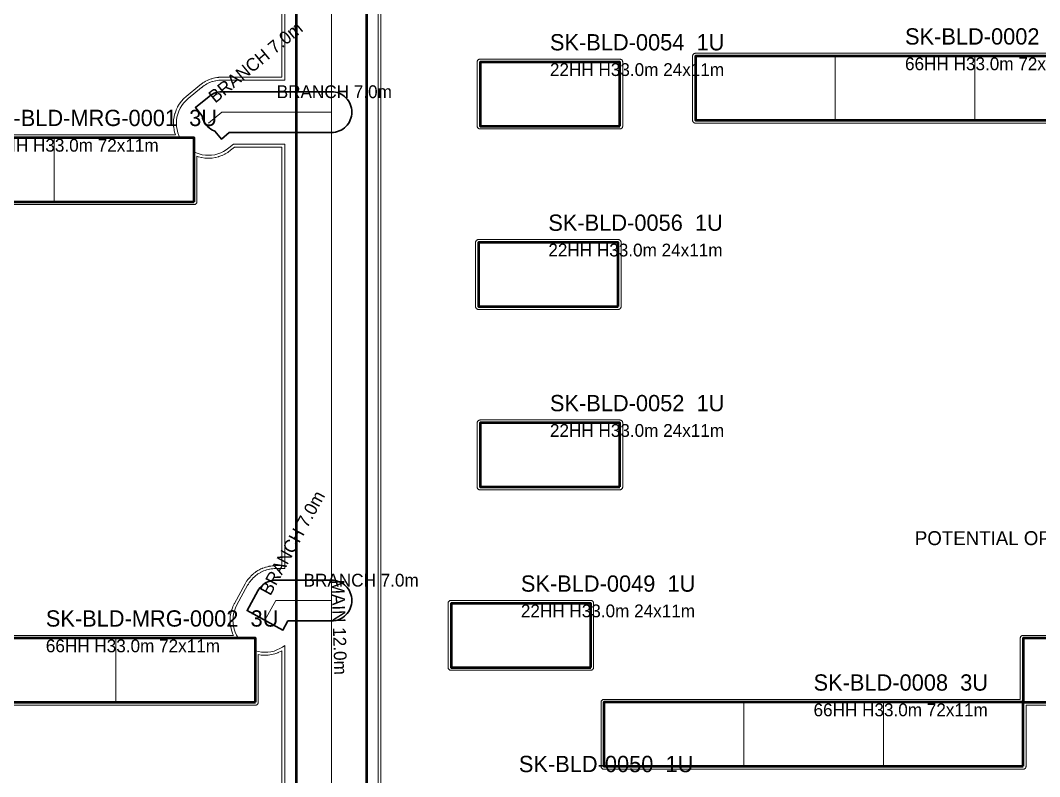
# Model space of a CAD drawing. Header units: metres. Extents: x 10 to 560, y 290 to 670.
# Drawn here: x 55 to 142.5, y 430.1 to 495.1 of the extents above; entities that cross this region are included whole.
import ezdxf

# ---------------------------------------------------------------- set-up
doc = ezdxf.new("R2010")
doc.units = ezdxf.units.M
for name, color, linetype, lineweight in [('A-BUILDING-LABEL', 7, 'CONTINUOUS', 18), ('A-BUILDING-OUTLINE', 7, 'CONTINUOUS', 50), ('A-UNIT-LINE', 4, 'CONTINUOUS', 18), ('C-ROAD-BRANCH', 2, 'CONTINUOUS', 35), ('C-ROAD-CENTER', 8, 'CONTINUOUS', 18), ('C-ROAD-LABEL', 2, 'CONTINUOUS', 18), ('C-ROAD-MAIN', 30, 'CONTINUOUS', 50), ('C-SIDEWALK', 8, 'CONTINUOUS', 18), ('L-OPEN-SPACE', 8, 'CONTINUOUS', 13)]:
    doc.layers.add(name, color=color, linetype=linetype, lineweight=lineweight)

msp = doc.modelspace()

# ---------------------------------------------------------------- linework, layer by layer
at = {"layer": 'A-BUILDING-OUTLINE'}
for points in [[(148.947, 486.5), (148.947, 492), (112.947, 492), (112.947, 486.5)], [(106.447, 486), (106.447, 491.5), (94.447, 491.5), (94.447, 486)], [(69.879, 479.5), (69.879, 485), (33.879, 485), (33.879, 479.5)], [(106.311, 470.5), (106.311, 476), (94.311, 476), (94.311, 470.5)], [(106.447, 455), (106.447, 460.5), (94.447, 460.5), (94.447, 455)], [(103.951, 439.5), (103.951, 445), (91.951, 445), (91.951, 439.5)], [(75.15, 436.5), (75.15, 442), (39.15, 442), (39.15, 436.5)], [(177.09, 436.5), (177.09, 442), (141.09, 442), (141.09, 436.5)], [(141.09, 431), (141.09, 436.5), (105.09, 436.5), (105.09, 431)]]:
    msp.add_lwpolyline(points, close=True, dxfattribs=at)
at = {"layer": 'A-UNIT-LINE'}
for points in [[(124.947, 486.5), (124.947, 492)], [(136.947, 486.5), (136.947, 492)], [(57.879, 479.5), (57.879, 485)], [(63.15, 436.5), (63.15, 442)], [(117.09, 431), (117.09, 436.5)], [(129.09, 431), (129.09, 436.5)]]:
    msp.add_lwpolyline(points, dxfattribs=at)
at = {"layer": 'C-ROAD-BRANCH'}
for points in [[(71.457, 488.743), (71.612, 488.817), (71.774, 488.874), (71.94, 488.916), (72.11, 488.941), (72.282, 488.95), (81.682, 488.95), (81.853, 488.941), (82.023, 488.916), (82.19, 488.874), (82.351, 488.817), (82.507, 488.743), (82.654, 488.655), (82.792, 488.553), (82.919, 488.437), (83.034, 488.31), (83.137, 488.172), (83.225, 488.025), (83.298, 487.869), (83.356, 487.708), (83.398, 487.541), (83.423, 487.371), (83.432, 487.2), (83.423, 487.028), (83.398, 486.858), (83.356, 486.692), (83.298, 486.53), (83.225, 486.375), (83.137, 486.228), (83.034, 486.09), (82.919, 485.962), (82.792, 485.847), (82.654, 485.745), (82.507, 485.656), (82.351, 485.583), (82.19, 485.525), (82.023, 485.483), (81.853, 485.458), (81.682, 485.45), (72.911, 485.45), (72.23, 484.888), (71.675, 485.561), (71.612, 485.583), (71.457, 485.656), (71.31, 485.745), (71.172, 485.847), (71.044, 485.962), (70.929, 486.09), (70.827, 486.228), (70.738, 486.375), (70.665, 486.53), (70.607, 486.692), (70.565, 486.858), (70.557, 486.915), (70.002, 487.587), (71.168, 488.549), (71.168, 488.549), (71.172, 488.553), (71.31, 488.655)], [(75.662, 446.475), (75.79, 446.591), (75.928, 446.693), (76.075, 446.781), (76.23, 446.855), (76.392, 446.913), (76.558, 446.954), (76.728, 446.98), (76.9, 446.988), (81.682, 446.988), (81.853, 446.98), (82.023, 446.954), (82.19, 446.913), (82.351, 446.855), (82.507, 446.781), (82.654, 446.693), (82.792, 446.591), (82.919, 446.475), (83.034, 446.348), (83.137, 446.21), (83.225, 446.063), (83.298, 445.908), (83.356, 445.746), (83.398, 445.579), (83.423, 445.409), (83.432, 445.238), (83.423, 445.066), (83.398, 444.897), (83.356, 444.73), (83.298, 444.568), (83.225, 444.413), (83.137, 444.266), (83.034, 444.128), (82.919, 444.001), (82.792, 443.885), (82.654, 443.783), (82.507, 443.695), (82.351, 443.621), (82.19, 443.563), (82.023, 443.522), (81.853, 443.496), (81.682, 443.488), (77.938, 443.488), (77.511, 442.705), (74.439, 444.382), (75.364, 446.076), (75.364, 446.076), (75.445, 446.21), (75.547, 446.348)]]:
    msp.add_lwpolyline(points, close=True, dxfattribs=at)
at = {"layer": 'C-ROAD-CENTER'}
for points in [[(85.471, 384.679), (83.799, 395.411), (81.682, 409.007), (81.682, 445.238), (81.682, 451.665), (81.682, 487.2), (81.682, 507.244)], [(72.282, 487.2), (71.116, 486.237)], [(81.682, 487.2), (72.282, 487.2)], [(76.9, 445.238), (75.975, 443.543)], [(81.682, 445.238), (76.9, 445.238)]]:
    msp.add_lwpolyline(points, dxfattribs=at)
at = {"layer": 'C-ROAD-MAIN'}
for points in [[(144.561, 379.285), (112.165, 380.702), (110.728, 380.764), (110.728, 380.626), (111.803, 379.431), (107.344, 375.417), (104.728, 378.324), (104.728, 380.9), (88.996, 381.535), (89.239, 379.979), (67.24, 385.479), (67.659, 388.4), (81.945, 387.824), (80.835, 394.949), (78.682, 408.775), (78.682, 505.012)], [(84.682, 504.383), (84.682, 409.24), (86.763, 395.873), (88.055, 387.577), (88.055, 387.577), (88.055, 387.577), (107.788, 386.782), (110.459, 386.782), (112.427, 386.696), (147.741, 385.152), (150.084, 385.542), (176.292, 386.478), (178.15, 413.239), (178.354, 425.267), (178.521, 432.898), (178.736, 442.665), (179.381, 472.114), (179.629, 475.409), (180.802, 490.99), (179.272, 504.931)]]:
    msp.add_lwpolyline(points, dxfattribs=at)
at = {"layer": 'C-SIDEWALK'}
for points in [[(77.682, 409.007), (77.682, 441.389), (77.482, 441.243), (77.25, 441.107), (77.005, 440.994), (76.75, 440.905), (76.488, 440.842), (76.22, 440.804), (75.951, 440.793), (75.681, 440.809), (75.415, 440.851), (75.153, 440.919), (75.15, 440.92), (75.15, 442), (73.701, 442), (73.675, 442.036), (73.538, 442.268), (73.425, 442.513), (73.336, 442.768), (73.273, 443.031), (73.236, 443.298), (73.225, 443.568), (73.241, 443.837), (73.283, 444.104), (73.35, 444.365), (73.444, 444.618), (73.561, 444.861), (74.486, 446.556), (74.55, 446.66), (74.613, 446.766), (74.621, 446.776), (74.627, 446.786), (74.701, 446.884), (74.774, 446.983), (74.782, 446.992), (74.79, 447.001), (74.873, 447.091), (74.955, 447.182), (74.964, 447.191), (74.973, 447.2), (75.064, 447.281), (75.155, 447.364), (75.165, 447.371), (75.174, 447.379), (75.273, 447.451), (75.372, 447.524), (75.382, 447.531), (75.392, 447.538), (75.498, 447.6), (75.604, 447.663), (75.615, 447.668), (75.625, 447.675), (75.736, 447.726), (75.848, 447.779), (75.859, 447.783), (75.87, 447.788), (75.986, 447.828), (76.102, 447.87), (76.113, 447.872), (76.125, 447.876), (76.244, 447.905), (76.363, 447.935), (76.375, 447.937), (76.387, 447.94), (76.509, 447.957), (76.63, 447.975), (76.642, 447.975), (76.654, 447.977), (76.777, 447.982), (76.9, 447.988), (77.682, 447.988), (77.682, 484.45), (73.27, 484.45), (72.867, 484.117), (72.651, 483.955), (72.419, 483.816), (72.176, 483.7), (71.922, 483.608), (71.66, 483.542), (71.394, 483.501), (71.124, 483.487), (70.854, 483.5), (70.587, 483.539), (70.325, 483.604), (70.071, 483.694), (69.879, 483.784), (69.879, 485), (68.663, 485), (68.578, 485.178), (68.487, 485.432), (68.421, 485.693), (68.38, 485.96), (68.366, 486.229), (68.379, 486.499), (68.417, 486.766), (68.482, 487.028), (68.572, 487.282), (68.687, 487.527), (68.825, 487.759), (68.985, 487.976), (69.166, 488.176), (69.365, 488.358), (70.531, 489.32), (70.534, 489.323), (70.537, 489.326), (70.642, 489.404), (70.747, 489.482), (70.751, 489.484), (70.754, 489.486), (70.866, 489.554), (70.978, 489.621), (70.982, 489.623), (70.985, 489.625), (71.104, 489.681), (71.222, 489.737), (71.226, 489.739), (71.229, 489.74), (71.353, 489.785), (71.476, 489.829), (71.48, 489.83), (71.484, 489.831), (71.611, 489.863), (71.738, 489.895), (71.741, 489.896), (71.745, 489.897), (71.875, 489.916), (72.004, 489.936), (72.008, 489.936), (72.012, 489.937), (72.143, 489.943), (72.274, 489.95), (72.278, 489.95), (72.282, 489.95), (77.682, 489.95), (77.682, 504.268)], [(78.682, 505.012), (78.682, 488.95), (72.282, 488.95), (72.11, 488.941), (71.94, 488.916), (71.774, 488.874), (71.612, 488.817), (71.457, 488.743), (71.31, 488.655), (71.172, 488.553), (71.168, 488.549), (71.168, 488.549), (70.002, 487.587), (70.557, 486.915), (70.565, 486.858), (70.607, 486.692), (70.665, 486.53), (70.738, 486.375), (70.827, 486.228), (70.929, 486.09), (71.044, 485.962), (71.172, 485.847), (71.31, 485.745), (71.457, 485.656), (71.612, 485.583), (71.675, 485.561), (72.23, 484.888), (72.911, 485.45), (78.682, 485.45), (78.682, 446.988), (76.9, 446.988), (76.728, 446.98), (76.558, 446.954), (76.392, 446.913), (76.23, 446.855), (76.075, 446.781), (75.928, 446.693), (75.79, 446.591), (75.662, 446.475), (75.547, 446.348), (75.445, 446.21), (75.364, 446.076), (75.364, 446.076), (74.439, 444.382), (77.511, 442.705), (77.938, 443.488), (78.682, 443.488), (78.682, 408.775)], [(84.682, 409.24), (84.682, 504.383)], [(85.682, 503.43), (85.682, 409.317)]]:
    msp.add_lwpolyline(points, dxfattribs=at)
at = {"layer": 'L-OPEN-SPACE'}
for points in [[(77.432, 504.082), (77.432, 490.2), (72.282, 490.2), (72.27, 490.199), (72.269, 490.199), (72.261, 490.199), (72.13, 490.193), (72, 490.186), (71.992, 490.185), (71.991, 490.185), (71.983, 490.185), (71.976, 490.184), (71.975, 490.184), (71.967, 490.183), (71.838, 490.163), (71.709, 490.144), (71.701, 490.143), (71.7, 490.143), (71.692, 490.141), (71.685, 490.139), (71.684, 490.139), (71.676, 490.138), (71.549, 490.106), (71.423, 490.074), (71.415, 490.071), (71.415, 490.071), (71.407, 490.069), (71.399, 490.067), (71.399, 490.067), (71.391, 490.064), (71.268, 490.02), (71.145, 489.976), (71.138, 489.973), (71.137, 489.973), (71.13, 489.969), (71.123, 489.966), (71.122, 489.966), (71.115, 489.963), (70.997, 489.907), (70.879, 489.851), (70.871, 489.847), (70.871, 489.847), (70.864, 489.843), (70.857, 489.839), (70.857, 489.839), (70.849, 489.835), (70.738, 489.768), (70.625, 489.701), (70.619, 489.696), (70.618, 489.696), (70.612, 489.692), (70.605, 489.687), (70.605, 489.687), (70.598, 489.682), (70.493, 489.604), (70.388, 489.526), (70.382, 489.521), (70.382, 489.521), (70.372, 489.513), (69.206, 488.551), (69.197, 488.543), (68.998, 488.361), (68.98, 488.344), (68.8, 488.143), (68.784, 488.124), (68.624, 487.907), (68.61, 487.887), (68.472, 487.655), (68.461, 487.633), (68.346, 487.389), (68.337, 487.366), (68.247, 487.112), (68.24, 487.088), (68.175, 486.826), (68.17, 486.802), (68.131, 486.535), (68.129, 486.511), (68.116, 486.241), (68.116, 486.217), (68.13, 485.947), (68.133, 485.923), (68.173, 485.656), (68.178, 485.632), (68.245, 485.37), (68.252, 485.347), (68.287, 485.25), (33.879, 485.25)], [(85.932, 409.336), (85.932, 503.191)], [(148.947, 492.25), (112.947, 492.25), (112.923, 492.249), (112.898, 492.245), (112.875, 492.239), (112.851, 492.231), (112.829, 492.22), (112.808, 492.208), (112.788, 492.193), (112.77, 492.177), (112.754, 492.159), (112.739, 492.139), (112.727, 492.118), (112.716, 492.096), (112.708, 492.073), (112.702, 492.049), (112.698, 492.025), (112.697, 492), (112.697, 486.5), (112.698, 486.475), (112.702, 486.451), (112.708, 486.427), (112.716, 486.404), (112.727, 486.382), (112.739, 486.361), (112.754, 486.341), (112.77, 486.323), (112.788, 486.307), (112.808, 486.292), (112.829, 486.28), (112.851, 486.269), (112.875, 486.261), (112.898, 486.255), (112.923, 486.251), (112.947, 486.25), (148.947, 486.25)], [(33.879, 479.25), (69.879, 479.25), (69.903, 479.251), (69.927, 479.255), (69.951, 479.261), (69.974, 479.269), (69.997, 479.28), (70.018, 479.292), (70.037, 479.307), (70.055, 479.323), (70.072, 479.341), (70.087, 479.361), (70.099, 479.382), (70.11, 479.404), (70.118, 479.427), (70.124, 479.451), (70.127, 479.475), (70.129, 479.5), (70.129, 483.408), (70.242, 483.368), (70.265, 483.361), (70.527, 483.296), (70.551, 483.291), (70.819, 483.253), (70.843, 483.25), (71.113, 483.238), (71.137, 483.238), (71.407, 483.252), (71.431, 483.254), (71.698, 483.295), (71.722, 483.3), (71.983, 483.366), (72.007, 483.373), (72.261, 483.465), (72.283, 483.474), (72.527, 483.59), (72.549, 483.602), (72.78, 483.741), (72.8, 483.755), (73.016, 483.916), (73.026, 483.924), (73.36, 484.2), (77.432, 484.2), (77.432, 448.238), (76.9, 448.238), (76.888, 448.238), (76.766, 448.232), (76.644, 448.227), (76.62, 448.225), (76.619, 448.224), (76.618, 448.224), (76.594, 448.222), (76.473, 448.204), (76.353, 448.187), (76.329, 448.183), (76.328, 448.183), (76.327, 448.182), (76.303, 448.178), (76.185, 448.148), (76.066, 448.119), (76.043, 448.113), (76.042, 448.112), (76.041, 448.112), (76.017, 448.105), (75.903, 448.064), (75.788, 448.024), (75.765, 448.015), (75.764, 448.014), (75.763, 448.014), (75.741, 448.005), (75.631, 447.953), (75.52, 447.901), (75.498, 447.89), (75.498, 447.89), (75.497, 447.889), (75.475, 447.878), (75.371, 447.815), (75.266, 447.753), (75.245, 447.74), (75.244, 447.739), (75.244, 447.739), (75.223, 447.725), (75.125, 447.653), (75.027, 447.581), (75.008, 447.566), (75.007, 447.565), (75.006, 447.565), (74.987, 447.549), (74.897, 447.467), (74.806, 447.386), (74.789, 447.369), (74.788, 447.368), (74.787, 447.368), (74.77, 447.35), (74.688, 447.26), (74.606, 447.171), (74.59, 447.152), (74.59, 447.151), (74.589, 447.15), (74.573, 447.131), (74.501, 447.034), (74.427, 446.937), (74.414, 446.916), (74.413, 446.915), (74.413, 446.915), (74.399, 446.894), (74.336, 446.79), (74.273, 446.686), (74.267, 446.675), (73.342, 444.981), (73.336, 444.97), (73.219, 444.727), (73.209, 444.704), (73.116, 444.451), (73.108, 444.428), (73.041, 444.166), (73.036, 444.142), (72.994, 443.876), (72.991, 443.851), (72.975, 443.582), (72.975, 443.558), (72.986, 443.288), (72.988, 443.263), (73.025, 442.996), (73.03, 442.972), (73.093, 442.71), (73.1, 442.686), (73.189, 442.431), (73.198, 442.409), (73.271, 442.25), (39.15, 442.25)], [(177.09, 442.25), (141.09, 442.25), (141.066, 442.249), (141.041, 442.245), (141.018, 442.239), (140.994, 442.231), (140.972, 442.22), (140.951, 442.208), (140.931, 442.193), (140.913, 442.177), (140.897, 442.159), (140.882, 442.139), (140.87, 442.118), (140.859, 442.096), (140.851, 442.073), (140.845, 442.049), (140.841, 442.025), (140.84, 442), (140.84, 436.75), (105.09, 436.75), (105.066, 436.749), (105.041, 436.745), (105.018, 436.739), (104.994, 436.731), (104.972, 436.72), (104.951, 436.708), (104.931, 436.693), (104.913, 436.677), (104.897, 436.659), (104.882, 436.639), (104.87, 436.618), (104.859, 436.596), (104.851, 436.573), (104.845, 436.549), (104.841, 436.525), (104.84, 436.5), (104.84, 431), (104.841, 430.975), (104.845, 430.951), (104.851, 430.927), (104.859, 430.904), (104.87, 430.882), (104.882, 430.861), (104.897, 430.841), (104.913, 430.823), (104.931, 430.807), (104.951, 430.792), (104.972, 430.78), (104.994, 430.769), (105.018, 430.761), (105.041, 430.755), (105.066, 430.751), (105.09, 430.75), (141.09, 430.75), (141.115, 430.751), (141.139, 430.755), (141.163, 430.761), (141.186, 430.769), (141.208, 430.78), (141.229, 430.792), (141.249, 430.807), (141.267, 430.823), (141.283, 430.841), (141.298, 430.861), (141.311, 430.882), (141.321, 430.904), (141.329, 430.927), (141.335, 430.951), (141.339, 430.975), (141.34, 431), (141.34, 436.25), (171.99, 436.25)], [(39.15, 436.25), (75.15, 436.25), (75.174, 436.251), (75.199, 436.255), (75.222, 436.261), (75.246, 436.269), (75.268, 436.28), (75.289, 436.292), (75.309, 436.307), (75.327, 436.323), (75.343, 436.341), (75.358, 436.361), (75.37, 436.382), (75.381, 436.404), (75.389, 436.427), (75.395, 436.451), (75.399, 436.475), (75.4, 436.5), (75.4, 440.6), (75.642, 440.562), (75.667, 440.56), (75.936, 440.544), (75.961, 440.544), (76.23, 440.555), (76.255, 440.557), (76.522, 440.594), (76.546, 440.599), (76.809, 440.662), (76.832, 440.669), (77.087, 440.757), (77.11, 440.767), (77.355, 440.88), (77.376, 440.891), (77.432, 440.924), (77.432, 409.007)]]:
    msp.add_lwpolyline(points, dxfattribs=at)
for points in [[(94.198, 485.975), (94.202, 485.951), (94.208, 485.927), (94.216, 485.904), (94.227, 485.882), (94.239, 485.861), (94.254, 485.841), (94.27, 485.823), (94.288, 485.807), (94.308, 485.792), (94.329, 485.78), (94.351, 485.769), (94.375, 485.761), (94.398, 485.755), (94.423, 485.751), (94.447, 485.75), (106.447, 485.75), (106.472, 485.751), (106.496, 485.755), (106.52, 485.761), (106.543, 485.769), (106.565, 485.78), (106.586, 485.792), (106.606, 485.807), (106.624, 485.823), (106.64, 485.841), (106.655, 485.861), (106.668, 485.882), (106.678, 485.904), (106.686, 485.927), (106.692, 485.951), (106.696, 485.975), (106.697, 486), (106.697, 491.5), (106.696, 491.525), (106.692, 491.549), (106.686, 491.573), (106.678, 491.596), (106.668, 491.618), (106.655, 491.639), (106.64, 491.659), (106.624, 491.677), (106.606, 491.693), (106.586, 491.708), (106.565, 491.72), (106.543, 491.731), (106.52, 491.739), (106.496, 491.745), (106.472, 491.749), (106.447, 491.75), (94.447, 491.75), (94.423, 491.749), (94.398, 491.745), (94.375, 491.739), (94.351, 491.731), (94.329, 491.72), (94.308, 491.708), (94.288, 491.693), (94.27, 491.677), (94.254, 491.659), (94.239, 491.639), (94.227, 491.618), (94.216, 491.596), (94.208, 491.573), (94.202, 491.549), (94.198, 491.525), (94.197, 491.5), (94.197, 486)], [(94.062, 470.475), (94.066, 470.451), (94.072, 470.427), (94.08, 470.404), (94.091, 470.382), (94.103, 470.361), (94.118, 470.341), (94.134, 470.323), (94.152, 470.307), (94.172, 470.292), (94.193, 470.28), (94.215, 470.269), (94.238, 470.261), (94.262, 470.255), (94.287, 470.251), (94.311, 470.25), (106.311, 470.25), (106.336, 470.251), (106.36, 470.255), (106.384, 470.261), (106.407, 470.269), (106.429, 470.28), (106.45, 470.292), (106.47, 470.307), (106.488, 470.323), (106.504, 470.341), (106.519, 470.361), (106.531, 470.382), (106.542, 470.404), (106.55, 470.427), (106.556, 470.451), (106.56, 470.475), (106.561, 470.5), (106.561, 476), (106.56, 476.025), (106.556, 476.049), (106.55, 476.073), (106.542, 476.096), (106.531, 476.118), (106.519, 476.139), (106.504, 476.159), (106.488, 476.177), (106.47, 476.193), (106.45, 476.208), (106.429, 476.22), (106.407, 476.231), (106.384, 476.239), (106.36, 476.245), (106.336, 476.249), (106.311, 476.25), (94.311, 476.25), (94.287, 476.249), (94.262, 476.245), (94.238, 476.239), (94.215, 476.231), (94.193, 476.22), (94.172, 476.208), (94.152, 476.193), (94.134, 476.177), (94.118, 476.159), (94.103, 476.139), (94.091, 476.118), (94.08, 476.096), (94.072, 476.073), (94.066, 476.049), (94.062, 476.025), (94.061, 476), (94.061, 470.5)], [(94.423, 460.749), (94.398, 460.745), (94.375, 460.739), (94.351, 460.731), (94.329, 460.72), (94.308, 460.708), (94.288, 460.693), (94.27, 460.677), (94.254, 460.659), (94.239, 460.639), (94.227, 460.618), (94.216, 460.596), (94.208, 460.573), (94.202, 460.549), (94.198, 460.525), (94.197, 460.5), (94.197, 455), (94.198, 454.975), (94.202, 454.951), (94.208, 454.927), (94.216, 454.904), (94.227, 454.882), (94.239, 454.861), (94.254, 454.841), (94.27, 454.823), (94.288, 454.807), (94.308, 454.792), (94.329, 454.78), (94.351, 454.769), (94.375, 454.761), (94.398, 454.755), (94.423, 454.751), (94.447, 454.75), (106.447, 454.75), (106.472, 454.751), (106.496, 454.755), (106.52, 454.761), (106.543, 454.769), (106.565, 454.78), (106.586, 454.792), (106.606, 454.807), (106.624, 454.823), (106.64, 454.841), (106.655, 454.861), (106.668, 454.882), (106.678, 454.904), (106.686, 454.927), (106.692, 454.951), (106.696, 454.975), (106.697, 455), (106.697, 460.5), (106.696, 460.525), (106.692, 460.549), (106.686, 460.573), (106.678, 460.596), (106.668, 460.618), (106.655, 460.639), (106.64, 460.659), (106.624, 460.677), (106.606, 460.693), (106.586, 460.708), (106.565, 460.72), (106.543, 460.731), (106.52, 460.739), (106.496, 460.745), (106.472, 460.749), (106.447, 460.75), (94.447, 460.75)], [(91.702, 439.475), (91.705, 439.451), (91.711, 439.427), (91.72, 439.404), (91.73, 439.382), (91.743, 439.361), (91.757, 439.341), (91.774, 439.323), (91.792, 439.307), (91.812, 439.292), (91.833, 439.28), (91.855, 439.269), (91.878, 439.261), (91.902, 439.255), (91.926, 439.251), (91.951, 439.25), (103.951, 439.25), (103.975, 439.251), (103.999, 439.255), (104.023, 439.261), (104.046, 439.269), (104.068, 439.28), (104.09, 439.292), (104.109, 439.307), (104.127, 439.323), (104.144, 439.341), (104.158, 439.361), (104.171, 439.382), (104.182, 439.404), (104.19, 439.427), (104.196, 439.451), (104.199, 439.475), (104.201, 439.5), (104.201, 445), (104.199, 445.025), (104.196, 445.049), (104.19, 445.073), (104.182, 445.096), (104.171, 445.118), (104.158, 445.139), (104.144, 445.159), (104.127, 445.177), (104.109, 445.193), (104.09, 445.208), (104.068, 445.22), (104.046, 445.231), (104.023, 445.239), (103.999, 445.245), (103.975, 445.249), (103.951, 445.25), (91.951, 445.25), (91.926, 445.249), (91.902, 445.245), (91.878, 445.239), (91.855, 445.231), (91.833, 445.22), (91.812, 445.208), (91.792, 445.193), (91.774, 445.177), (91.757, 445.159), (91.743, 445.139), (91.73, 445.118), (91.72, 445.096), (91.711, 445.073), (91.705, 445.049), (91.702, 445.025), (91.701, 445), (91.701, 439.5)]]:
    msp.add_lwpolyline(points, close=True, dxfattribs=at)

# ---------------------------------------------------------------- texts
at = {"layer": 'A-BUILDING-LABEL'}
for s, height, p in [('SK-BLD-0054  1U', 1.4, (100.447, 492.5)), ('SK-BLD-0002  3U', 1.4, (130.947, 493)), ('22HH H33.0m 24x11m', 1.1, (100.447, 490.3)), ('66HH H33.0m 72x11m', 1.1, (130.947, 490.8)), ('SK-BLD-MRG-0001  3U', 1.4, (51.879, 486)), ('66HH H33.0m 72x11m', 1.1, (51.879, 483.8)), ('SK-BLD-0056  1U', 1.4, (100.311, 477)), ('22HH H33.0m 24x11m', 1.1, (100.311, 474.8)), ('SK-BLD-0052  1U', 1.4, (100.447, 461.5)), ('22HH H33.0m 24x11m', 1.1, (100.447, 459.3)), ('SK-BLD-0049  1U', 1.4, (97.951, 446)), ('22HH H33.0m 24x11m', 1.1, (97.951, 443.8)), ('SK-BLD-MRG-0002  3U', 1.4, (57.15, 443)), ('66HH H33.0m 72x11m', 1.1, (57.15, 440.8)), ('SK-BLD-0008  3U', 1.4, (123.09, 437.5)), ('66HH H33.0m 72x11m', 1.1, (123.09, 435.3)), ('SK-BLD-0050  1U', 1.4, (97.781, 430.5))]:
    msp.add_text(s, height=height, dxfattribs=at).set_placement(p)
at = {"layer": 'C-ROAD-LABEL'}
for s, rotation, p in [('BRANCH 7.0m', 39.54052, (71.699, 487.919)), ('BRANCH 7.0m', 61.37035, (76.437, 445.591)), ('MAIN 12.0m', -88.22939, (81.682, 447.015))]:
    msp.add_text(s, height=1.1, rotation=rotation, dxfattribs=at).set_placement(p)
for p in [(76.982, 488.4), (79.291, 446.438)]:
    msp.add_text('BRANCH 7.0m', height=1.1, dxfattribs=at).set_placement(p)
at = {"layer": 'L-OPEN-SPACE'}
msp.add_text('POTENTIAL OPEN SPACE 33971m2', height=1.2, dxfattribs=at).set_placement((131.789, 450))

doc.saveas('drawing.dxf')
